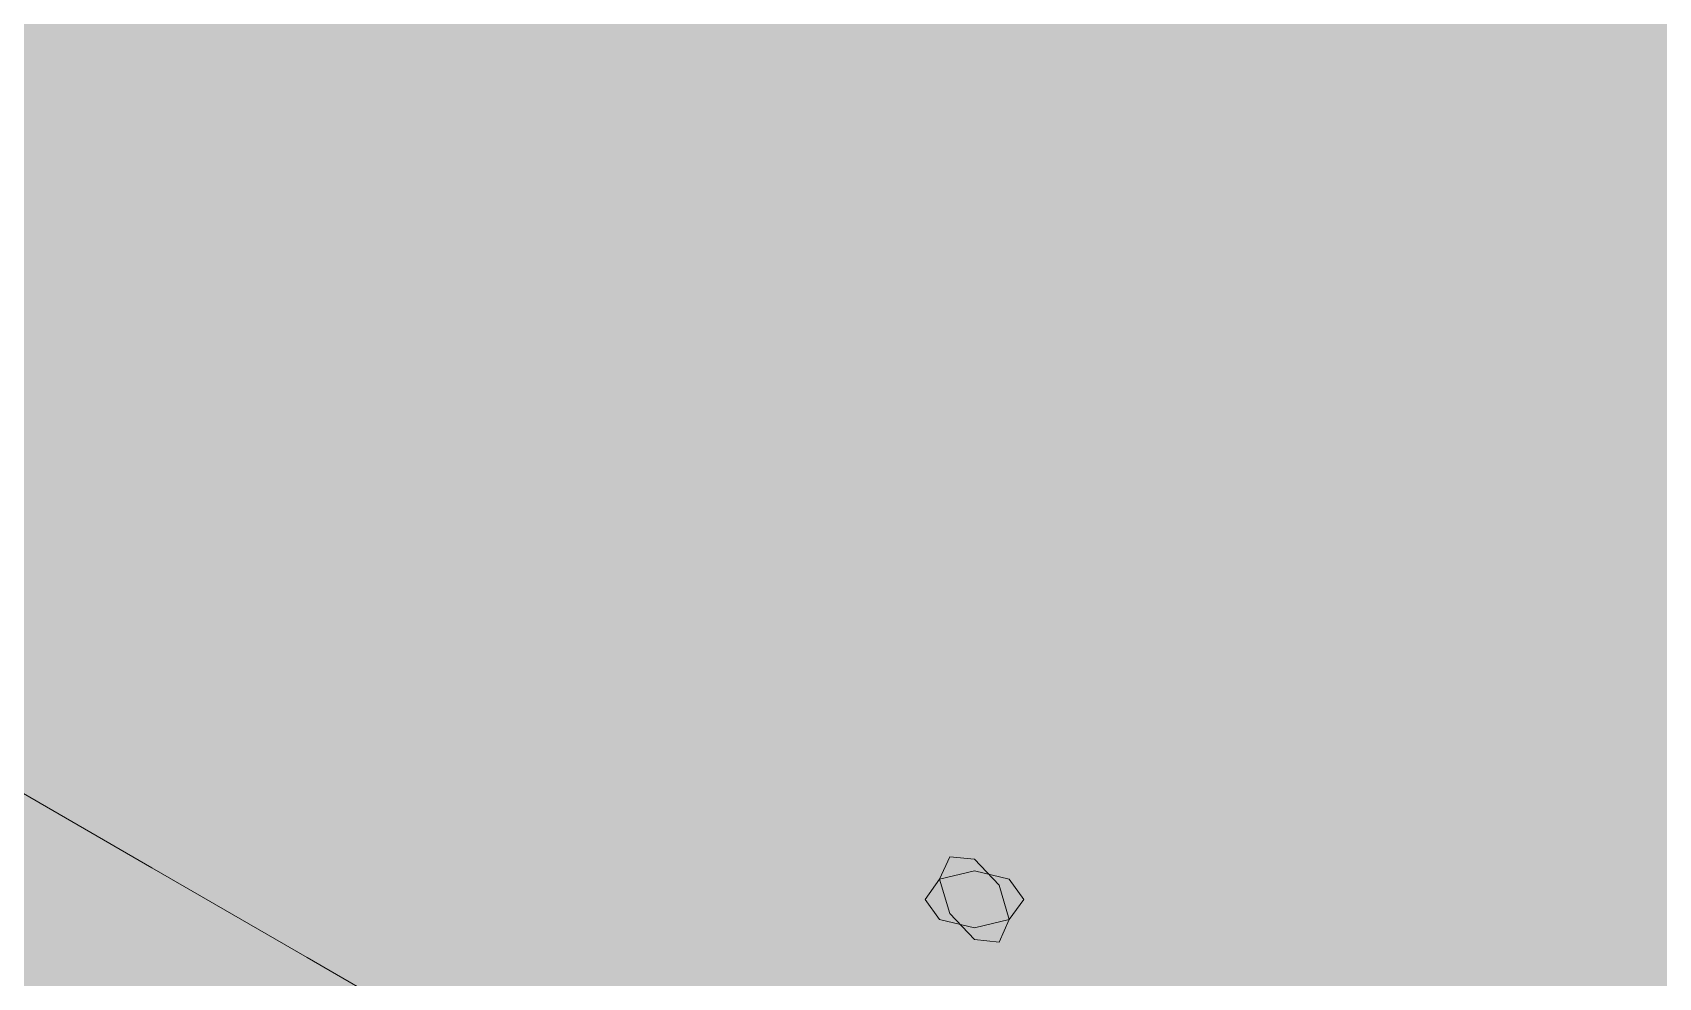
# Model space of a CAD drawing. Header units: metres. Extents: x 349021 to 349543, y 9281040 to 9281959.
# Drawn here: x 349206.8881 to 349207.1449, y 9281044.6852 to 9281044.8343 of the extents above; entities that cross this region are included whole.
import ezdxf

# ---------------------------------------------------------------- set-up
doc = ezdxf.new("R2010")
doc.units = ezdxf.units.M
doc.header["$LTSCALE"] = 0.25
doc.layers.add('ISO-3D', color=7, linetype='CONTINUOUS', lineweight=13)
doc.layers.add('ISO-3D-ARISTAS', color=250, linetype='CONTINUOUS', lineweight=13)

msp = doc.modelspace()

# ---------------------------------------------------------------- linework, layer by layer
at = {"layer": 'ISO-3D', "true_color": 0x9e9c96}
for points in [[(349206.89924, 9281044.84306), (349206.87567, 9281044.82944), (349206.87543, 9281044.85681), (349206.85185, 9281044.84319)], [(349206.9488, 9281044.84167), (349206.92522, 9281044.82806), (349206.92282, 9281044.85667), (349206.89924, 9281044.84306)], [(349206.89094, 9281044.8387), (349206.86533, 9281044.82391), (349206.86533, 9281044.85348), (349206.83973, 9281044.8387)], [(349206.94215, 9281044.8387), (349206.91654, 9281044.82391), (349206.91654, 9281044.85348), (349206.89094, 9281044.8387)], [(349206.99335, 9281044.8387), (349206.96775, 9281044.82391), (349206.96775, 9281044.85348), (349206.94215, 9281044.8387)], [(349206.99835, 9281044.84028), (349206.97478, 9281044.82667), (349206.97237, 9281044.85528), (349206.9488, 9281044.84167)], [(349207.04456, 9281044.8387), (349207.01896, 9281044.82391), (349207.01896, 9281044.85348), (349206.99335, 9281044.8387)], [(349207.04647, 9281044.83972), (349207.02289, 9281044.82611), (349207.02193, 9281044.85389), (349206.99835, 9281044.84028)], [(349207.09577, 9281044.8387), (349207.07017, 9281044.82391), (349207.07017, 9281044.85348), (349207.04456, 9281044.8387)], [(349207.09458, 9281044.83917), (349207.071, 9281044.82556), (349207.07004, 9281044.85333), (349207.04647, 9281044.83972)], [(349207.14698, 9281044.8387), (349207.12137, 9281044.82391), (349207.12137, 9281044.85348), (349207.09577, 9281044.8387)], [(349207.14262, 9281044.83857), (349207.11912, 9281044.825), (349207.11808, 9281044.85274), (349207.09458, 9281044.83917)], [(349207.19067, 9281044.83798), (349207.16716, 9281044.8244), (349207.16613, 9281044.85214), (349207.14262, 9281044.83857)], [(349206.92522, 9281044.82806), (349206.90165, 9281044.81444), (349206.89924, 9281044.84306), (349206.87567, 9281044.82944)], [(349206.97478, 9281044.82667), (349206.9512, 9281044.81306), (349206.9488, 9281044.84167), (349206.92522, 9281044.82806)], [(349206.91654, 9281044.82391), (349206.89094, 9281044.80913), (349206.89094, 9281044.8387), (349206.86533, 9281044.82391)], [(349206.96775, 9281044.82391), (349206.94215, 9281044.80913), (349206.94215, 9281044.8387), (349206.91654, 9281044.82391)], [(349207.01896, 9281044.82391), (349206.99335, 9281044.80913), (349206.99335, 9281044.8387), (349206.96775, 9281044.82391)], [(349207.02289, 9281044.82611), (349206.99932, 9281044.8125), (349206.99835, 9281044.84028), (349206.97478, 9281044.82667)], [(349207.07017, 9281044.82391), (349207.04456, 9281044.80913), (349207.04456, 9281044.8387), (349207.01896, 9281044.82391)], [(349207.071, 9281044.82556), (349207.04743, 9281044.81194), (349207.04647, 9281044.83972), (349207.02289, 9281044.82611)], [(349207.12137, 9281044.82391), (349207.09577, 9281044.80913), (349207.09577, 9281044.8387), (349207.07017, 9281044.82391)], [(349207.11912, 9281044.825), (349207.09554, 9281044.81139), (349207.09458, 9281044.83917), (349207.071, 9281044.82556)], [(349207.16716, 9281044.8244), (349207.14365, 9281044.81083), (349207.14262, 9281044.83857), (349207.11912, 9281044.825)], [(349207.17258, 9281044.82391), (349207.14698, 9281044.80913), (349207.14698, 9281044.8387), (349207.12137, 9281044.82391)], [(349206.90165, 9281044.81444), (349206.87807, 9281044.80083), (349206.87567, 9281044.82944), (349206.85209, 9281044.81583)], [(349206.9512, 9281044.81306), (349206.92763, 9281044.79944), (349206.92522, 9281044.82806), (349206.90165, 9281044.81444)], [(349206.99932, 9281044.8125), (349206.97574, 9281044.79889), (349206.97478, 9281044.82667), (349206.9512, 9281044.81306)], [(349207.04743, 9281044.81194), (349207.02385, 9281044.79833), (349207.02289, 9281044.82611), (349206.99932, 9281044.8125)], [(349207.09554, 9281044.81139), (349207.07197, 9281044.79778), (349207.071, 9281044.82556), (349207.04743, 9281044.81194)], [(349206.89094, 9281044.80913), (349206.86533, 9281044.79435), (349206.86533, 9281044.82391), (349206.83973, 9281044.80913)], [(349206.94215, 9281044.80913), (349206.91654, 9281044.79435), (349206.91654, 9281044.82391), (349206.89094, 9281044.80913)], [(349206.99335, 9281044.80913), (349206.96775, 9281044.79435), (349206.96775, 9281044.82391), (349206.94215, 9281044.80913)], [(349207.04456, 9281044.80913), (349207.01896, 9281044.79435), (349207.01896, 9281044.82391), (349206.99335, 9281044.80913)], [(349207.09577, 9281044.80913), (349207.07017, 9281044.79435), (349207.07017, 9281044.82391), (349207.04456, 9281044.80913)], [(349207.14365, 9281044.81083), (349207.12008, 9281044.79722), (349207.11912, 9281044.825), (349207.09554, 9281044.81139)], [(349207.14698, 9281044.80913), (349207.12137, 9281044.79435), (349207.12137, 9281044.82391), (349207.09577, 9281044.80913)], [(349207.1917, 9281044.81024), (349207.16819, 9281044.79667), (349207.16716, 9281044.8244), (349207.14365, 9281044.81083)], [(349206.92763, 9281044.79944), (349206.90405, 9281044.78583), (349206.90165, 9281044.81444), (349206.87807, 9281044.80083)], [(349206.97574, 9281044.79889), (349206.95216, 9281044.78528), (349206.9512, 9281044.81306), (349206.92763, 9281044.79944)], [(349207.02385, 9281044.79833), (349207.00028, 9281044.78472), (349206.99932, 9281044.8125), (349206.97574, 9281044.79889)], [(349207.07197, 9281044.79778), (349207.04839, 9281044.78417), (349207.04743, 9281044.81194), (349207.02385, 9281044.79833)], [(349207.12008, 9281044.79722), (349207.0965, 9281044.78361), (349207.09554, 9281044.81139), (349207.07197, 9281044.79778)], [(349207.16819, 9281044.79667), (349207.14462, 9281044.78306), (349207.14365, 9281044.81083), (349207.12008, 9281044.79722)], [(349206.91654, 9281044.79435), (349206.89094, 9281044.77957), (349206.89094, 9281044.80913), (349206.86533, 9281044.79435)], [(349206.96775, 9281044.79435), (349206.94215, 9281044.77957), (349206.94215, 9281044.80913), (349206.91654, 9281044.79435)], [(349207.01896, 9281044.79435), (349206.99335, 9281044.77957), (349206.99335, 9281044.80913), (349206.96775, 9281044.79435)], [(349207.07017, 9281044.79435), (349207.04456, 9281044.77957), (349207.04456, 9281044.80913), (349207.01896, 9281044.79435)], [(349207.12137, 9281044.79435), (349207.09577, 9281044.77957), (349207.09577, 9281044.80913), (349207.07017, 9281044.79435)], [(349207.17258, 9281044.79435), (349207.14698, 9281044.77957), (349207.14698, 9281044.80913), (349207.12137, 9281044.79435)], [(349206.90405, 9281044.78583), (349206.88048, 9281044.77222), (349206.87807, 9281044.80083), (349206.8545, 9281044.78722)], [(349206.95216, 9281044.78528), (349206.92859, 9281044.77167), (349206.92763, 9281044.79944), (349206.90405, 9281044.78583)], [(349207.00028, 9281044.78472), (349206.9767, 9281044.77111), (349206.97574, 9281044.79889), (349206.95216, 9281044.78528)], [(349207.04839, 9281044.78417), (349207.02481, 9281044.77056), (349207.02385, 9281044.79833), (349207.00028, 9281044.78472)], [(349207.0965, 9281044.78361), (349207.07293, 9281044.77), (349207.07197, 9281044.79778), (349207.04839, 9281044.78417)], [(349207.14462, 9281044.78306), (349207.12104, 9281044.76944), (349207.12008, 9281044.79722), (349207.0965, 9281044.78361)], [(349206.89094, 9281044.77957), (349206.86533, 9281044.76478), (349206.86533, 9281044.79435), (349206.83973, 9281044.77957)], [(349206.94215, 9281044.77957), (349206.91654, 9281044.76478), (349206.91654, 9281044.79435), (349206.89094, 9281044.77957)], [(349206.99335, 9281044.77957), (349206.96775, 9281044.76478), (349206.96775, 9281044.79435), (349206.94215, 9281044.77957)], [(349207.04456, 9281044.77957), (349207.01896, 9281044.76478), (349207.01896, 9281044.79435), (349206.99335, 9281044.77957)], [(349207.09577, 9281044.77957), (349207.07017, 9281044.76478), (349207.07017, 9281044.79435), (349207.04456, 9281044.77957)], [(349207.14698, 9281044.77957), (349207.12137, 9281044.76478), (349207.12137, 9281044.79435), (349207.09577, 9281044.77957)], [(349207.19273, 9281044.7825), (349207.16915, 9281044.76889), (349207.16819, 9281044.79667), (349207.14462, 9281044.78306)], [(349206.92859, 9281044.77167), (349206.90501, 9281044.75806), (349206.90405, 9281044.78583), (349206.88048, 9281044.77222)], [(349206.9767, 9281044.77111), (349206.95313, 9281044.7575), (349206.95216, 9281044.78528), (349206.92859, 9281044.77167)], [(349207.02481, 9281044.77056), (349207.00124, 9281044.75694), (349207.00028, 9281044.78472), (349206.9767, 9281044.77111)], [(349207.07293, 9281044.77), (349207.04935, 9281044.75639), (349207.04839, 9281044.78417), (349207.02481, 9281044.77056)], [(349207.12104, 9281044.76944), (349207.09746, 9281044.75583), (349207.0965, 9281044.78361), (349207.07293, 9281044.77)], [(349207.16915, 9281044.76889), (349207.14558, 9281044.75528), (349207.14462, 9281044.78306), (349207.12104, 9281044.76944)], [(349206.91654, 9281044.76478), (349206.89094, 9281044.75), (349206.89094, 9281044.77957), (349206.86533, 9281044.76478)], [(349206.96775, 9281044.76478), (349206.94215, 9281044.75), (349206.94215, 9281044.77957), (349206.91654, 9281044.76478)], [(349207.01896, 9281044.76478), (349206.99335, 9281044.75), (349206.99335, 9281044.77957), (349206.96775, 9281044.76478)], [(349207.07017, 9281044.76478), (349207.04456, 9281044.75), (349207.04456, 9281044.77957), (349207.01896, 9281044.76478)], [(349207.12137, 9281044.76478), (349207.09577, 9281044.75), (349207.09577, 9281044.77957), (349207.07017, 9281044.76478)], [(349207.17258, 9281044.76478), (349207.14698, 9281044.75), (349207.14698, 9281044.77957), (349207.12137, 9281044.76478)], [(349206.90501, 9281044.75806), (349206.88144, 9281044.74444), (349206.88048, 9281044.77222), (349206.8569, 9281044.75861)], [(349206.95313, 9281044.7575), (349206.92955, 9281044.74389), (349206.92859, 9281044.77167), (349206.90501, 9281044.75806)], [(349207.00124, 9281044.75694), (349206.97766, 9281044.74333), (349206.9767, 9281044.77111), (349206.95313, 9281044.7575)], [(349207.04935, 9281044.75639), (349207.02578, 9281044.74278), (349207.02481, 9281044.77056), (349207.00124, 9281044.75694)], [(349207.09746, 9281044.75583), (349207.07389, 9281044.74222), (349207.07293, 9281044.77), (349207.04935, 9281044.75639)], [(349207.14558, 9281044.75528), (349207.122, 9281044.74167), (349207.12104, 9281044.76944), (349207.09746, 9281044.75583)], [(349206.89094, 9281044.75), (349206.86533, 9281044.73522), (349206.86533, 9281044.76478), (349206.83973, 9281044.75)], [(349206.94215, 9281044.75), (349206.91654, 9281044.73522), (349206.91654, 9281044.76478), (349206.89094, 9281044.75)], [(349206.99335, 9281044.75), (349206.96775, 9281044.73522), (349206.96775, 9281044.76478), (349206.94215, 9281044.75)], [(349207.04456, 9281044.75), (349207.01896, 9281044.73522), (349207.01896, 9281044.76478), (349206.99335, 9281044.75)], [(349207.09577, 9281044.75), (349207.07017, 9281044.73522), (349207.07017, 9281044.76478), (349207.04456, 9281044.75)], [(349207.14698, 9281044.75), (349207.12137, 9281044.73522), (349207.12137, 9281044.76478), (349207.09577, 9281044.75)], [(349206.92955, 9281044.74389), (349206.90598, 9281044.73028), (349206.90501, 9281044.75806), (349206.88144, 9281044.74444)], [(349206.97766, 9281044.74333), (349206.95409, 9281044.72972), (349206.95313, 9281044.7575), (349206.92955, 9281044.74389)], [(349207.02578, 9281044.74278), (349207.0022, 9281044.72917), (349207.00124, 9281044.75694), (349206.97766, 9281044.74333)], [(349207.07389, 9281044.74222), (349207.05031, 9281044.72861), (349207.04935, 9281044.75639), (349207.02578, 9281044.74278)], [(349207.122, 9281044.74167), (349207.09843, 9281044.72806), (349207.09746, 9281044.75583), (349207.07389, 9281044.74222)], [(349207.17011, 9281044.74111), (349207.14654, 9281044.7275), (349207.14558, 9281044.75528), (349207.122, 9281044.74167)], [(349206.91654, 9281044.73522), (349206.89094, 9281044.72043), (349206.89094, 9281044.75), (349206.86533, 9281044.73522)], [(349206.96775, 9281044.73522), (349206.94215, 9281044.72043), (349206.94215, 9281044.75), (349206.91654, 9281044.73522)], [(349207.01896, 9281044.73522), (349206.99335, 9281044.72043), (349206.99335, 9281044.75), (349206.96775, 9281044.73522)], [(349207.07017, 9281044.73522), (349207.04456, 9281044.72043), (349207.04456, 9281044.75), (349207.01896, 9281044.73522)], [(349207.12137, 9281044.73522), (349207.09577, 9281044.72043), (349207.09577, 9281044.75), (349207.07017, 9281044.73522)], [(349207.17258, 9281044.73522), (349207.14698, 9281044.72043), (349207.14698, 9281044.75), (349207.12137, 9281044.73522)], [(349206.90598, 9281044.73028), (349206.8824, 9281044.71667), (349206.88144, 9281044.74444), (349206.85786, 9281044.73083)], [(349206.95409, 9281044.72972), (349206.93051, 9281044.71611), (349206.92955, 9281044.74389), (349206.90598, 9281044.73028)], [(349207.0022, 9281044.72917), (349206.97863, 9281044.71556), (349206.97766, 9281044.74333), (349206.95409, 9281044.72972)], [(349207.05031, 9281044.72861), (349207.02674, 9281044.715), (349207.02578, 9281044.74278), (349207.0022, 9281044.72917)], [(349207.09843, 9281044.72806), (349207.07485, 9281044.71444), (349207.07389, 9281044.74222), (349207.05031, 9281044.72861)], [(349207.14654, 9281044.7275), (349207.12296, 9281044.71389), (349207.122, 9281044.74167), (349207.09843, 9281044.72806)], [(349206.89094, 9281044.72043), (349206.86533, 9281044.70565), (349206.86533, 9281044.73522), (349206.83973, 9281044.72043)], [(349206.94215, 9281044.72043), (349206.91654, 9281044.70565), (349206.91654, 9281044.73522), (349206.89094, 9281044.72043)], [(349206.99335, 9281044.72043), (349206.96775, 9281044.70565), (349206.96775, 9281044.73522), (349206.94215, 9281044.72043)], [(349207.04456, 9281044.72043), (349207.01896, 9281044.70565), (349207.01896, 9281044.73522), (349206.99335, 9281044.72043)], [(349207.09577, 9281044.72043), (349207.07017, 9281044.70565), (349207.07017, 9281044.73522), (349207.04456, 9281044.72043)], [(349207.14698, 9281044.72043), (349207.12137, 9281044.70565), (349207.12137, 9281044.73522), (349207.09577, 9281044.72043)], [(349206.93051, 9281044.71611), (349206.90694, 9281044.7025), (349206.90598, 9281044.73028), (349206.8824, 9281044.71667)], [(349206.97863, 9281044.71556), (349206.95505, 9281044.70194), (349206.95409, 9281044.72972), (349206.93051, 9281044.71611)], [(349207.02674, 9281044.715), (349207.00316, 9281044.70139), (349207.0022, 9281044.72917), (349206.97863, 9281044.71556)], [(349207.07485, 9281044.71444), (349207.05128, 9281044.70083), (349207.05031, 9281044.72861), (349207.02674, 9281044.715)], [(349207.12296, 9281044.71389), (349207.09939, 9281044.70028), (349207.09843, 9281044.72806), (349207.07485, 9281044.71444)], [(349207.17108, 9281044.71333), (349207.1475, 9281044.69972), (349207.14654, 9281044.7275), (349207.12296, 9281044.71389)], [(349206.91654, 9281044.70565), (349206.89094, 9281044.69087), (349206.89094, 9281044.72043), (349206.86533, 9281044.70565)], [(349206.96775, 9281044.70565), (349206.94215, 9281044.69087), (349206.94215, 9281044.72043), (349206.91654, 9281044.70565)], [(349207.01896, 9281044.70565), (349206.99335, 9281044.69087), (349206.99335, 9281044.72043), (349206.96775, 9281044.70565)], [(349207.07017, 9281044.70565), (349207.04456, 9281044.69087), (349207.04456, 9281044.72043), (349207.01896, 9281044.70565)], [(349207.12137, 9281044.70565), (349207.09577, 9281044.69087), (349207.09577, 9281044.72043), (349207.07017, 9281044.70565)], [(349207.17258, 9281044.70565), (349207.14698, 9281044.69087), (349207.14698, 9281044.72043), (349207.12137, 9281044.70565)], [(349206.95505, 9281044.70194), (349206.93148, 9281044.68833), (349206.93051, 9281044.71611), (349206.90694, 9281044.7025)], [(349207.00316, 9281044.70139), (349206.97959, 9281044.68778), (349206.97863, 9281044.71556), (349206.95505, 9281044.70194)], [(349207.05128, 9281044.70083), (349207.0277, 9281044.68722), (349207.02674, 9281044.715), (349207.00316, 9281044.70139)], [(349207.09939, 9281044.70028), (349207.07581, 9281044.68667), (349207.07485, 9281044.71444), (349207.05128, 9281044.70083)], [(349207.1475, 9281044.69972), (349207.12393, 9281044.68611), (349207.12296, 9281044.71389), (349207.09939, 9281044.70028)], [(349206.89094, 9281044.69087), (349206.86533, 9281044.67609), (349206.86533, 9281044.70565), (349206.83973, 9281044.69087)], [(349206.94215, 9281044.69087), (349206.91654, 9281044.67609), (349206.91654, 9281044.70565), (349206.89094, 9281044.69087)], [(349206.99335, 9281044.69087), (349206.96775, 9281044.67609), (349206.96775, 9281044.70565), (349206.94215, 9281044.69087)], [(349207.04456, 9281044.69087), (349207.01896, 9281044.67609), (349207.01896, 9281044.70565), (349206.99335, 9281044.69087)], [(349207.09577, 9281044.69087), (349207.07017, 9281044.67609), (349207.07017, 9281044.70565), (349207.04456, 9281044.69087)], [(349207.14698, 9281044.69087), (349207.12137, 9281044.67609), (349207.12137, 9281044.70565), (349207.09577, 9281044.69087)], [(349206.97959, 9281044.68778), (349206.95601, 9281044.67417), (349206.95505, 9281044.70194), (349206.93148, 9281044.68833)], [(349207.0277, 9281044.68722), (349207.00413, 9281044.67361), (349207.00316, 9281044.70139), (349206.97959, 9281044.68778)], [(349207.07581, 9281044.68667), (349207.05224, 9281044.67306), (349207.05128, 9281044.70083), (349207.0277, 9281044.68722)], [(349207.12393, 9281044.68611), (349207.10035, 9281044.6725), (349207.09939, 9281044.70028), (349207.07581, 9281044.68667)], [(349207.17204, 9281044.68556), (349207.14846, 9281044.67194), (349207.1475, 9281044.69972), (349207.12393, 9281044.68611)], [(349206.91654, 9281044.67609), (349206.89094, 9281044.6613), (349206.89094, 9281044.69087), (349206.86533, 9281044.67609)], [(349206.96775, 9281044.67609), (349206.94215, 9281044.6613), (349206.94215, 9281044.69087), (349206.91654, 9281044.67609)], [(349207.01896, 9281044.67609), (349206.99335, 9281044.6613), (349206.99335, 9281044.69087), (349206.96775, 9281044.67609)], [(349207.07017, 9281044.67609), (349207.04456, 9281044.6613), (349207.04456, 9281044.69087), (349207.01896, 9281044.67609)], [(349207.12137, 9281044.67609), (349207.09577, 9281044.6613), (349207.09577, 9281044.69087), (349207.07017, 9281044.67609)], [(349207.17258, 9281044.67609), (349207.14698, 9281044.6613), (349207.14698, 9281044.69087), (349207.12137, 9281044.67609)], [(349207.00413, 9281044.67361), (349206.98055, 9281044.66), (349206.97959, 9281044.68778), (349206.95601, 9281044.67417)], [(349207.05224, 9281044.67306), (349207.02866, 9281044.65944), (349207.0277, 9281044.68722), (349207.00413, 9281044.67361)], [(349207.10035, 9281044.6725), (349207.07678, 9281044.65889), (349207.07581, 9281044.68667), (349207.05224, 9281044.67306)], [(349207.14846, 9281044.67194), (349207.12489, 9281044.65833), (349207.12393, 9281044.68611), (349207.10035, 9281044.6725)]]:
    msp.add_solid(points, dxfattribs=at)
at = {"layer": 'ISO-3D', "true_color": 0x4b4946}
for points in [[(349207.16125, 9281044.77568), (349207.16286, 9281044.77924), (349207.11795, 9281044.75068), (349207.11956, 9281044.75424)], [(349207.17225, 9281044.76932), (349207.17064, 9281044.76576), (349207.12894, 9281044.74433), (349207.12733, 9281044.74076)], [(349207.11795, 9281044.75068), (349207.11956, 9281044.75424), (349207.07465, 9281044.72567), (349207.07626, 9281044.72924)], [(349207.12894, 9281044.74433), (349207.12733, 9281044.74076), (349207.08564, 9281044.71933), (349207.08403, 9281044.71576)], [(349207.07465, 9281044.72567), (349207.07626, 9281044.72924), (349207.03134, 9281044.70067), (349207.03295, 9281044.70424)], [(349207.08564, 9281044.71933), (349207.08403, 9281044.71576), (349207.04234, 9281044.69433), (349207.04073, 9281044.69076)]]:
    msp.add_solid(points, dxfattribs=at)
at = {"layer": 'ISO-3D', "true_color": 0x686560}
for points in [[(349207.16286, 9281044.77924), (349207.16675, 9281044.77885), (349207.11956, 9281044.75424), (349207.12345, 9281044.75385)], [(349207.17064, 9281044.76576), (349207.16675, 9281044.76615), (349207.12733, 9281044.74076), (349207.12345, 9281044.74115)], [(349207.11956, 9281044.75424), (349207.12345, 9281044.75385), (349207.07626, 9281044.72924), (349207.08014, 9281044.72885)], [(349207.12733, 9281044.74076), (349207.12345, 9281044.74115), (349207.08403, 9281044.71576), (349207.08014, 9281044.71615)], [(349207.07626, 9281044.72924), (349207.08014, 9281044.72885), (349207.03295, 9281044.70424), (349207.03684, 9281044.70385)], [(349207.08403, 9281044.71576), (349207.08014, 9281044.71615), (349207.04073, 9281044.69076), (349207.03684, 9281044.69115)]]:
    msp.add_solid(points, dxfattribs=at)
at = {"layer": 'ISO-3D', "true_color": 0x77736d}
for points in [[(349207.16675, 9281044.77885), (349207.17064, 9281044.77475), (349207.12345, 9281044.75385), (349207.12733, 9281044.74975)], [(349207.16675, 9281044.76615), (349207.16286, 9281044.77025), (349207.12345, 9281044.74115), (349207.11956, 9281044.74525)], [(349207.12345, 9281044.75385), (349207.12733, 9281044.74975), (349207.08014, 9281044.72885), (349207.08403, 9281044.72475)], [(349207.12345, 9281044.74115), (349207.11956, 9281044.74525), (349207.08014, 9281044.71615), (349207.07626, 9281044.72025)], [(349207.08014, 9281044.72885), (349207.08403, 9281044.72475), (349207.03684, 9281044.70385), (349207.04073, 9281044.69975)], [(349207.08014, 9281044.71615), (349207.07626, 9281044.72025), (349207.03684, 9281044.69115), (349207.03295, 9281044.69525)]]:
    msp.add_solid(points, dxfattribs=at)
at = {"layer": 'ISO-3D', "true_color": 0x6b6762}
for points in [[(349207.16286, 9281044.77025), (349207.16125, 9281044.77568), (349207.11956, 9281044.74525), (349207.11795, 9281044.75068)], [(349207.17064, 9281044.77475), (349207.17225, 9281044.76932), (349207.12733, 9281044.74975), (349207.12894, 9281044.74433)], [(349207.11956, 9281044.74525), (349207.11795, 9281044.75068), (349207.07626, 9281044.72025), (349207.07465, 9281044.72567)], [(349207.12733, 9281044.74975), (349207.12894, 9281044.74433), (349207.08403, 9281044.72475), (349207.08564, 9281044.71933)], [(349207.07626, 9281044.72025), (349207.07465, 9281044.72567), (349207.03295, 9281044.69525), (349207.03134, 9281044.70067)], [(349207.08403, 9281044.72475), (349207.08564, 9281044.71933), (349207.04073, 9281044.69975), (349207.04234, 9281044.69433)]]:
    msp.add_solid(points, dxfattribs=at)
at = {"layer": 'ISO-3D', "true_color": 0x8e8d88}
for points in [[(349206.90694, 9281044.6725), (349206.8824, 9281044.68667), (349206.90694, 9281044.7025), (349206.8824, 9281044.71667)], [(349206.93148, 9281044.65833), (349206.90694, 9281044.6725), (349206.93148, 9281044.68833), (349206.90694, 9281044.7025)], [(349206.90694, 9281044.6475), (349206.8824, 9281044.66167), (349206.90694, 9281044.6725), (349206.8824, 9281044.68667)], [(349206.95601, 9281044.64417), (349206.93148, 9281044.65833), (349206.95601, 9281044.67417), (349206.93148, 9281044.68833)]]:
    msp.add_solid(points, dxfattribs=at)
at = {"layer": 'ISO-3D', "true_color": 0x67645f}
for points in [[(349207.03684, 9281044.6975), (349207.03134, 9281044.70067), (349207.03295, 9281044.70424)], [(349207.03684, 9281044.6975), (349207.03295, 9281044.70424), (349207.03684, 9281044.70385)], [(349207.03684, 9281044.6975), (349207.03684, 9281044.70385), (349207.04073, 9281044.69975)], [(349207.03684, 9281044.6975), (349207.03295, 9281044.69525), (349207.03134, 9281044.70067)], [(349207.03684, 9281044.6975), (349207.04073, 9281044.69975), (349207.04234, 9281044.69433)], [(349207.03684, 9281044.6975), (349207.03684, 9281044.69115), (349207.03295, 9281044.69525)], [(349207.03684, 9281044.6975), (349207.04073, 9281044.69076), (349207.03684, 9281044.69115)], [(349207.03684, 9281044.6975), (349207.04234, 9281044.69433), (349207.04073, 9281044.69076)]]:
    msp.add_solid(points, dxfattribs=at)
at = {"layer": 'ISO-3D', "true_color": 0x66635e}
for points in [[(349207.03684, 9281044.70199), (349207.03134, 9281044.70067), (349207.03684, 9281044.68199), (349207.03134, 9281044.68067)], [(349207.03684, 9281044.69301), (349207.04234, 9281044.69433), (349207.03684, 9281044.67301), (349207.04234, 9281044.67433)]]:
    msp.add_solid(points, dxfattribs=at)
at = {"layer": 'ISO-3D', "true_color": 0x736f6a}
for points in [[(349207.03684, 9281044.6975), (349207.03684, 9281044.70199), (349207.03134, 9281044.70067)], [(349207.03684, 9281044.6975), (349207.04234, 9281044.70067), (349207.03684, 9281044.70199)], [(349207.03684, 9281044.6975), (349207.03134, 9281044.70067), (349207.02907, 9281044.6975)], [(349207.03684, 9281044.6975), (349207.04462, 9281044.6975), (349207.04234, 9281044.70067)], [(349207.03684, 9281044.6975), (349207.02907, 9281044.6975), (349207.03134, 9281044.69433)], [(349207.03684, 9281044.6975), (349207.03134, 9281044.69433), (349207.03684, 9281044.69301)], [(349207.03684, 9281044.6975), (349207.04234, 9281044.69433), (349207.04462, 9281044.6975)], [(349207.03684, 9281044.6975), (349207.03684, 9281044.69301), (349207.04234, 9281044.69433)]]:
    msp.add_solid(points, dxfattribs=at)
at = {"layer": 'ISO-3D', "true_color": 0x6c6964}
for points in [[(349207.04234, 9281044.70067), (349207.03684, 9281044.70199), (349207.04234, 9281044.68067), (349207.03684, 9281044.68199)], [(349207.03134, 9281044.69433), (349207.03684, 9281044.69301), (349207.03134, 9281044.67433), (349207.03684, 9281044.67301)]]:
    msp.add_solid(points, dxfattribs=at)
at = {"layer": 'ISO-3D', "true_color": 0x504d4a}
for points in [[(349207.03134, 9281044.70067), (349207.02907, 9281044.6975), (349207.03134, 9281044.68067), (349207.02907, 9281044.6775)], [(349207.04234, 9281044.69433), (349207.04462, 9281044.6975), (349207.04234, 9281044.67433), (349207.04462, 9281044.6775)]]:
    msp.add_solid(points, dxfattribs=at)
at = {"layer": 'ISO-3D', "true_color": 0x5e5b56}
for points in [[(349207.04462, 9281044.6975), (349207.04234, 9281044.70067), (349207.04462, 9281044.6775), (349207.04234, 9281044.68067)], [(349207.02907, 9281044.6975), (349207.03134, 9281044.69433), (349207.02907, 9281044.6775), (349207.03134, 9281044.67433)]]:
    msp.add_solid(points, dxfattribs=at)
at = {"layer": 'ISO-3D-ARISTAS', "color": 250}
for p, q in [((349206.8824, 9281044.71667), (349206.90694, 9281044.7025)), ((349206.90694, 9281044.7025), (349206.8824, 9281044.71667)), ((349206.90694, 9281044.7025), (349206.93148, 9281044.68833)), ((349206.93148, 9281044.68833), (349206.90694, 9281044.7025)), ((349207.03295, 9281044.70424), (349207.03134, 9281044.70067)), ((349207.03134, 9281044.70067), (349207.03295, 9281044.70424)), ((349207.03684, 9281044.70199), (349207.03134, 9281044.70067)), ((349207.03684, 9281044.70199), (349207.03134, 9281044.70067)), ((349207.03684, 9281044.70385), (349207.03295, 9281044.70424)), ((349207.03295, 9281044.70424), (349207.03684, 9281044.70385)), ((349207.04073, 9281044.69975), (349207.03684, 9281044.70385)), ((349207.03684, 9281044.70385), (349207.04073, 9281044.69975)), ((349207.04234, 9281044.70067), (349207.03684, 9281044.70199)), ((349207.04234, 9281044.70067), (349207.03684, 9281044.70199)), ((349207.03134, 9281044.70067), (349207.02907, 9281044.6975)), ((349207.03134, 9281044.70067), (349207.02907, 9281044.6975)), ((349207.03134, 9281044.70067), (349207.03295, 9281044.69525)), ((349207.03295, 9281044.69525), (349207.03134, 9281044.70067)), ((349207.04234, 9281044.69433), (349207.04073, 9281044.69975)), ((349207.04073, 9281044.69975), (349207.04234, 9281044.69433)), ((349207.04462, 9281044.6975), (349207.04234, 9281044.70067)), ((349207.04462, 9281044.6975), (349207.04234, 9281044.70067)), ((349207.02907, 9281044.6975), (349207.03134, 9281044.69433)), ((349207.02907, 9281044.6975), (349207.03134, 9281044.69433)), ((349207.04234, 9281044.69433), (349207.04462, 9281044.6975)), ((349207.04234, 9281044.69433), (349207.04462, 9281044.6975)), ((349207.03134, 9281044.69433), (349207.03684, 9281044.69301)), ((349207.03134, 9281044.69433), (349207.03684, 9281044.69301)), ((349207.03295, 9281044.69525), (349207.03684, 9281044.69115)), ((349207.03684, 9281044.69115), (349207.03295, 9281044.69525)), ((349207.03684, 9281044.69301), (349207.04234, 9281044.69433)), ((349207.03684, 9281044.69301), (349207.04234, 9281044.69433)), ((349207.04073, 9281044.69076), (349207.04234, 9281044.69433)), ((349207.04234, 9281044.69433), (349207.04073, 9281044.69076)), ((349207.03684, 9281044.69115), (349207.04073, 9281044.69076)), ((349207.04073, 9281044.69076), (349207.03684, 9281044.69115)), ((349206.93148, 9281044.68833), (349206.95601, 9281044.67417)), ((349206.95601, 9281044.67417), (349206.93148, 9281044.68833))]:
    msp.add_line(p, q, dxfattribs=at)

doc.saveas('drawing.dxf')
